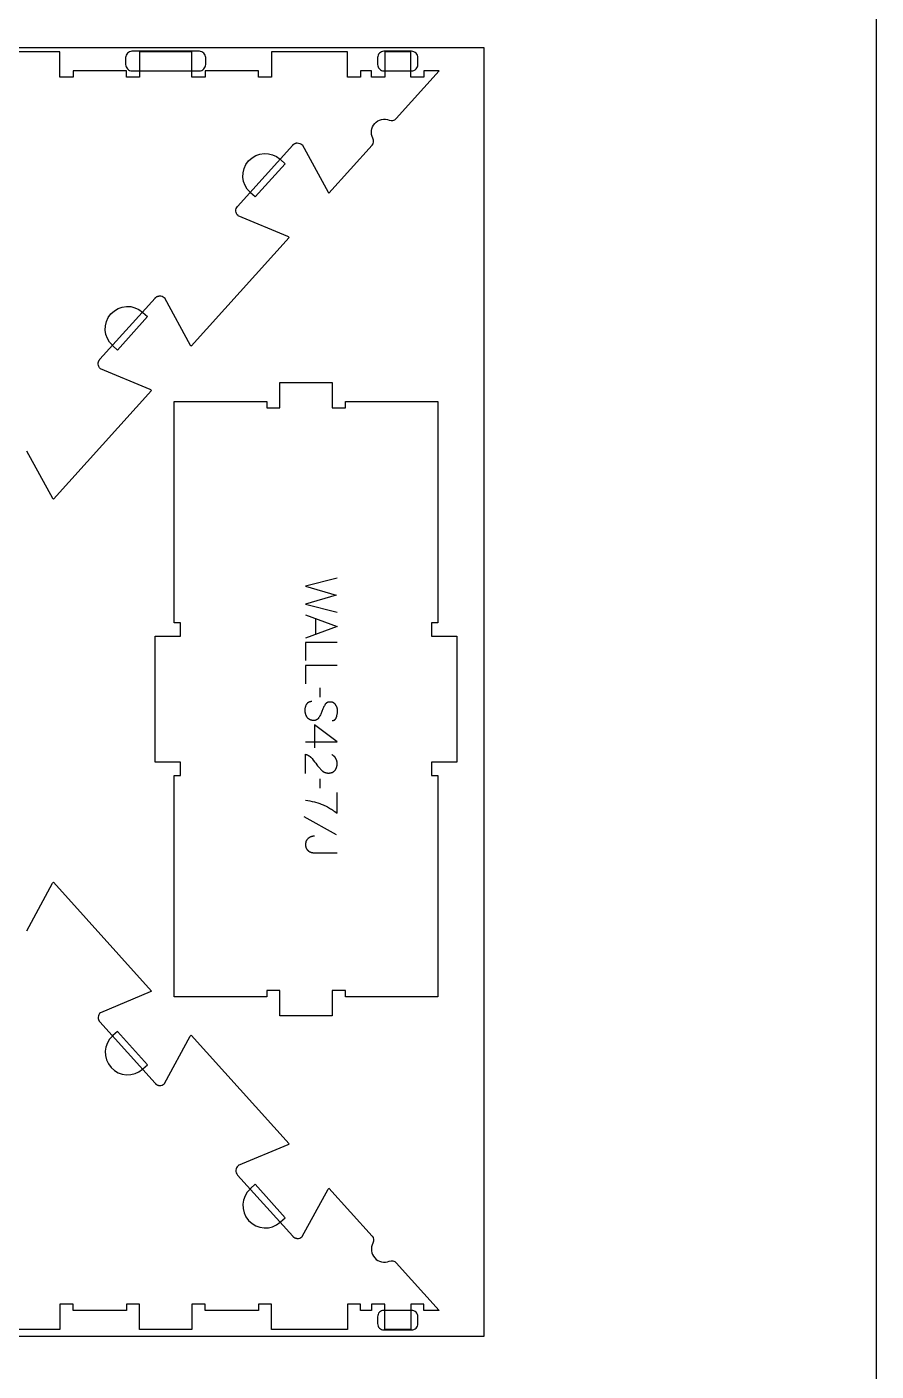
# Model space of a CAD drawing. Extents: x -1151 to 2032, y -19593 to -11999.
# Drawn here: x 1228 to 2032, y -13956 to -12684 of the extents above; entities that cross this region are included whole.
import ezdxf

# ---------------------------------------------------------------- set-up
doc = ezdxf.new("R2010")
doc.units = 0
for name, color, linetype in [('0_SHEET_SPRUCEPLY_2440X122', 1, 'CONTINUOUS'), ('1_ANYTOOL_1MMDEEP_LABELS_S', 2, 'CONTINUOUS'), ('4_ANYTOOL_CUTTHROUGH_OUTSI', 5, 'CONTINUOUS'), ('5_ANYTOOL_HALF_MILL_9MM_IN', 3, 'CONTINUOUS'), ('DONOTCUT', 18, 'CONTINUOUS')]:
    doc.layers.add(name, color=color, linetype=linetype)

msp = doc.modelspace()

# ---------------------------------------------------------------- linework, layer by layer
at = {"layer": '0_SHEET_SPRUCEPLY_2440X122'}
msp.add_lwpolyline([(1660.5, -12703.3), (1660.5, -13923.3), (-779.5, -13923.3), (-779.5, -12703.3)], close=True, dxfattribs=at)
at = {"layer": '1_ANYTOOL_1MMDEEP_LABELS_S'}
for points in [[(1521.7, -13205.6), (1491.7, -13213.3), (1520.8, -13221.8), (1491.7, -13230.2), (1521.7, -13237.7)], [(1491.7, -13240.3), (1521.7, -13251.2), (1491.7, -13262.3)], [(1501.3, -13243.8), (1501.3, -13258.7)], [(1521.7, -13266.5), (1491.7, -13266.5), (1491.7, -13283.6)], [(1521.7, -13288.4), (1491.7, -13288.4), (1491.7, -13305.5)], [(1505.6, -13318.1), (1505.5, -13309.3)], [(1517.1, -13340.3), (1517.3, -13340.3), (1517.4, -13340.3), (1517.5, -13340.3), (1517.6, -13340.3), (1517.7, -13340.3), (1517.7, -13340.3), (1517.8, -13340.3), (1517.9, -13340.3), (1518, -13340.3), (1518.1, -13340.2), (1518.2, -13340.2), (1518.3, -13340.2), (1518.3, -13340.2), (1518.4, -13340.2), (1518.5, -13340.1), (1518.6, -13340.1), (1518.7, -13340.1), (1518.7, -13340), (1518.8, -13340), (1518.9, -13340), (1519, -13339.9), (1519, -13339.9), (1519.1, -13339.9), (1519.2, -13339.8), (1519.2, -13339.8), (1519.3, -13339.8), (1519.4, -13339.7), (1519.4, -13339.7), (1519.5, -13339.6), (1519.6, -13339.6), (1519.6, -13339.5), (1519.7, -13339.5), (1519.7, -13339.4), (1519.8, -13339.4), (1519.9, -13339.3), (1519.9, -13339.2), (1520, -13339.2), (1520, -13339.1), (1520.1, -13339.1), (1520.1, -13339), (1520.2, -13338.9), (1520.2, -13338.9), (1520.3, -13338.8), (1520.3, -13338.7), (1520.4, -13338.6), (1520.4, -13338.6), (1520.5, -13338.5), (1520.5, -13338.4), (1520.6, -13338.3), (1520.6, -13338.3), (1520.7, -13338.2), (1520.7, -13338), (1520.8, -13337.8), (1520.9, -13337.6), (1521, -13337.5), (1521, -13337.3), (1521.1, -13337.1), (1521.3, -13336.2), (1521.5, -13335.4), (1521.7, -13334.7), (1521.8, -13333.9), (1521.9, -13333.5), (1521.9, -13333.1), (1521.9, -13332.8), (1522, -13332.4), (1522, -13332), (1522, -13331.7), (1522, -13331.3), (1522, -13331), (1522, -13330.8), (1522, -13330.6), (1522, -13330.4), (1522, -13330.2), (1522, -13330), (1522, -13329.8), (1521.9, -13329.6), (1521.9, -13329.4), (1521.9, -13329.2), (1521.9, -13329.1), (1521.8, -13328.9), (1521.8, -13328.7), (1521.7, -13328.5), (1521.7, -13328.3), (1521.6, -13328.2), (1521.6, -13328), (1521.5, -13327.8), (1521.5, -13327.6), (1521.4, -13327.5), (1521.3, -13327.3), (1521.3, -13327.1), (1521.2, -13327), (1521.1, -13326.8), (1521, -13326.6), (1520.9, -13326.5), (1520.8, -13326.3), (1520.7, -13326.1), (1520.6, -13326), (1520.5, -13325.8), (1520.4, -13325.6), (1520.3, -13325.5), (1520.2, -13325.3), (1520.1, -13325.2), (1520, -13325), (1519.9, -13324.9), (1519.7, -13324.8), (1519.6, -13324.6), (1519.5, -13324.5), (1519.3, -13324.4), (1519.2, -13324.2), (1519.1, -13324.1), (1518.9, -13324), (1518.8, -13323.9), (1518.6, -13323.8), (1518.5, -13323.7), (1518.3, -13323.6), (1518.2, -13323.6), (1518, -13323.5), (1517.8, -13323.4), (1517.7, -13323.3), (1517.5, -13323.3), (1517.3, -13323.2), (1517.2, -13323.1), (1517, -13323.1), (1516.8, -13323), (1516.6, -13323), (1516.4, -13323), (1516.2, -13322.9), (1516, -13322.9), (1515.8, -13322.9), (1515.6, -13322.9), (1515.4, -13322.9), (1515.2, -13322.9), (1515, -13322.9), (1514.8, -13322.9), (1514.6, -13322.9), (1514.4, -13322.9), (1514.2, -13322.9), (1514, -13322.9), (1513.8, -13322.9), (1513.6, -13323), (1513.4, -13323), (1513.2, -13323.1), (1513, -13323.1), (1512.8, -13323.2), (1512.7, -13323.2), (1512.6, -13323.3), (1512.5, -13323.3), (1512.4, -13323.4), (1512.3, -13323.4), (1512.2, -13323.4), (1512.2, -13323.5), (1512.1, -13323.5), (1512, -13323.6), (1511.9, -13323.6), (1511.9, -13323.6), (1511.8, -13323.7), (1511.7, -13323.7), (1511.6, -13323.8), (1511.5, -13323.8), (1511.5, -13323.9), (1511.4, -13324), (1511.3, -13324), (1511.3, -13324.1), (1511.2, -13324.1), (1511.1, -13324.2), (1511.1, -13324.2), (1511, -13324.3), (1510.9, -13324.4), (1510.9, -13324.4), (1510.7, -13324.6), (1510.6, -13324.7), (1510.5, -13324.9), (1510.4, -13325), (1510.3, -13325.2), (1510.2, -13325.3), (1510.1, -13325.5), (1510, -13325.7), (1509.6, -13326.4), (1509.2, -13327.1), (1508.8, -13327.9), (1508.5, -13328.6), (1508.1, -13329.4), (1507.8, -13330.2), (1507.5, -13331), (1507.1, -13331.9), (1506.8, -13332.7), (1506.5, -13333.5), (1506.2, -13334.3), (1505.8, -13335), (1505.4, -13335.8), (1505, -13336.5), (1504.6, -13337.2), (1504.2, -13337.9), (1504.1, -13338.1), (1504, -13338.2), (1503.9, -13338.4), (1503.8, -13338.4), (1503.7, -13338.5), (1503.7, -13338.6), (1503.6, -13338.7), (1503.6, -13338.7), (1503.5, -13338.8), (1503.4, -13338.9), (1503.4, -13338.9), (1503.3, -13339), (1503.2, -13339.1), (1503.2, -13339.1), (1503.1, -13339.2), (1503, -13339.2), (1502.9, -13339.3), (1502.9, -13339.3), (1502.8, -13339.4), (1502.7, -13339.4), (1502.6, -13339.5), (1502.6, -13339.5), (1502.5, -13339.6), (1502.4, -13339.6), (1502.3, -13339.7), (1502.2, -13339.7), (1502.2, -13339.8), (1502.1, -13339.8), (1502, -13339.8), (1501.9, -13339.9), (1501.8, -13339.9), (1501.7, -13339.9), (1501.6, -13340), (1501.6, -13340), (1501.5, -13340), (1501.4, -13340.1), (1501.3, -13340.1), (1501.1, -13340.1), (1500.9, -13340.2), (1500.7, -13340.2), (1500.5, -13340.3), (1500.3, -13340.3), (1500.1, -13340.3), (1499.9, -13340.3), (1499.7, -13340.3), (1499.4, -13340.3), (1499.2, -13340.3), (1499, -13340.3), (1498.8, -13340.3), (1498.5, -13340.3), (1498.3, -13340.2), (1498.1, -13340.2), (1497.9, -13340.2), (1497.6, -13340.1), (1497.4, -13340.1), (1497.2, -13340), (1497, -13340), (1496.8, -13339.9), (1496.6, -13339.9), (1496.4, -13339.8), (1496.2, -13339.7), (1496, -13339.6), (1495.9, -13339.5), (1495.7, -13339.4), (1495.5, -13339.4), (1495.3, -13339.2), (1495.2, -13339.1), (1495, -13339), (1494.8, -13338.9), (1494.7, -13338.8), (1494.5, -13338.7), (1494.4, -13338.5), (1494.2, -13338.4), (1494.1, -13338.3), (1494, -13338.1), (1493.8, -13338), (1493.7, -13337.8), (1493.6, -13337.6), (1493.4, -13337.5), (1493.3, -13337.3), (1493.2, -13337.1), (1493, -13336.8), (1492.8, -13336.4), (1492.6, -13336), (1492.4, -13335.7), (1492.2, -13335.3), (1492.1, -13334.9), (1492, -13334.7), (1492, -13334.5), (1491.9, -13334.3), (1491.8, -13334.1), (1491.8, -13333.9), (1491.7, -13333.7), (1491.7, -13333.6), (1491.6, -13333.4), (1491.6, -13333.2), (1491.6, -13333), (1491.5, -13332.8), (1491.5, -13332.6), (1491.5, -13332.4), (1491.4, -13332.2), (1491.4, -13331.8), (1491.4, -13331.3), (1491.4, -13330.9), (1491.4, -13330.5), (1491.4, -13330.1), (1491.4, -13329.7), (1491.4, -13329.3), (1491.5, -13328.9), (1491.5, -13328.5), (1491.6, -13328.1), (1491.7, -13327.8), (1491.8, -13327.4), (1491.9, -13327), (1492.1, -13326.6), (1492.2, -13326.3), (1492.4, -13325.9), (1492.5, -13325.6), (1492.7, -13325.2), (1492.9, -13324.9), (1493, -13324.7), (1493.1, -13324.5), (1493.2, -13324.4), (1493.3, -13324.2), (1493.4, -13324.1), (1493.5, -13323.9), (1493.7, -13323.8), (1493.8, -13323.7), (1493.9, -13323.5), (1494, -13323.4), (1494.2, -13323.3), (1494.3, -13323.2), (1494.4, -13323.1), (1494.4, -13323.1), (1494.5, -13323), (1494.6, -13323), (1494.6, -13322.9), (1494.7, -13322.9), (1494.8, -13322.9), (1494.9, -13322.8), (1494.9, -13322.8), (1495, -13322.7), (1495.1, -13322.7), (1495.2, -13322.6), (1495.2, -13322.6), (1495.3, -13322.6), (1495.4, -13322.5), (1495.5, -13322.5), (1495.5, -13322.5), (1495.6, -13322.4), (1495.7, -13322.4), (1495.8, -13322.4), (1495.9, -13322.3), (1496.1, -13322.3), (1496.3, -13322.3), (1496.5, -13322.2), (1496.6, -13322.2), (1496.8, -13322.2), (1497, -13322.1), (1497.2, -13322.1), (1497.4, -13322.1), (1497.6, -13322.1)], [(1491.7, -13360.4), (1521.7, -13360.4), (1500.4, -13344.4)], [(1500.4, -13344.4), (1500.4, -13366.1)], [(1491.7, -13390.6), (1491.8, -13372.3), (1492.2, -13372.4), (1492.5, -13372.5), (1492.7, -13372.6), (1492.9, -13372.7), (1493.1, -13372.7), (1493.3, -13372.8), (1493.5, -13372.9), (1493.8, -13373), (1494, -13373.1), (1494.2, -13373.2), (1494.4, -13373.4), (1494.6, -13373.5), (1494.8, -13373.6), (1495, -13373.7), (1495.2, -13373.8), (1495.4, -13374), (1495.5, -13374.1), (1495.7, -13374.2), (1495.9, -13374.4), (1496.1, -13374.5), (1496.3, -13374.7), (1496.4, -13374.8), (1496.6, -13375), (1496.8, -13375.1), (1497, -13375.3), (1497.1, -13375.4), (1497.3, -13375.6), (1497.5, -13375.8), (1497.6, -13376), (1497.9, -13376.3), (1499.1, -13377.8), (1500.3, -13379.3), (1501.5, -13380.8), (1502.6, -13382.3), (1503.2, -13383.1), (1503.8, -13383.8), (1504.3, -13384.5), (1504.9, -13385.2), (1505.5, -13385.9), (1506.1, -13386.5), (1506.7, -13387.1), (1507.3, -13387.7), (1507.5, -13387.9), (1507.7, -13388), (1507.8, -13388.2), (1508, -13388.3), (1508.1, -13388.4), (1508.3, -13388.5), (1508.5, -13388.7), (1508.7, -13388.8), (1508.8, -13388.9), (1509, -13389), (1509.2, -13389.1), (1509.4, -13389.2), (1509.5, -13389.3), (1509.7, -13389.3), (1509.9, -13389.4), (1510.1, -13389.5), (1510.3, -13389.6), (1510.5, -13389.6), (1510.7, -13389.7), (1510.9, -13389.8), (1511.1, -13389.8), (1511.3, -13389.9), (1511.5, -13389.9), (1511.7, -13389.9), (1511.9, -13390), (1512.1, -13390), (1512.4, -13390), (1512.6, -13390.1), (1512.8, -13390.1), (1513, -13390.1), (1513.2, -13390.1), (1513.5, -13390.1), (1513.7, -13390.1), (1514, -13390.1), (1514.2, -13390.1), (1514.4, -13390.1), (1514.7, -13390), (1514.9, -13390), (1515.1, -13390), (1515.4, -13389.9), (1515.6, -13389.9), (1515.8, -13389.8), (1516, -13389.8), (1516.2, -13389.7), (1516.4, -13389.7), (1516.6, -13389.6), (1516.8, -13389.5), (1517, -13389.5), (1517.2, -13389.4), (1517.4, -13389.3), (1517.6, -13389.2), (1517.7, -13389.1), (1517.9, -13389), (1518.1, -13388.9), (1518.3, -13388.8), (1518.4, -13388.7), (1518.6, -13388.5), (1518.7, -13388.4), (1518.9, -13388.3), (1519, -13388.2), (1519.2, -13388), (1519.3, -13387.9), (1519.5, -13387.7), (1519.6, -13387.6), (1519.7, -13387.4), (1519.8, -13387.2), (1520, -13387.1), (1520.1, -13386.9), (1520.2, -13386.7), (1520.3, -13386.6), (1520.4, -13386.4), (1520.5, -13386.2), (1520.6, -13386), (1520.7, -13385.9), (1520.8, -13385.7), (1520.9, -13385.5), (1521, -13385.3), (1521, -13385.1), (1521.1, -13384.9), (1521.2, -13384.7), (1521.2, -13384.5), (1521.3, -13384.3), (1521.3, -13384.1), (1521.4, -13383.9), (1521.4, -13383.7), (1521.5, -13383.5), (1521.5, -13383.2), (1521.6, -13383), (1521.6, -13382.8), (1521.6, -13382.6), (1521.6, -13382.4), (1521.7, -13382.1), (1521.7, -13381.9), (1521.7, -13381.7), (1521.7, -13381.2), (1521.7, -13380.8), (1521.7, -13380.5), (1521.6, -13380.1), (1521.6, -13379.8), (1521.6, -13379.4), (1521.5, -13379.1), (1521.4, -13378.8), (1521.4, -13378.4), (1521.3, -13378.1), (1521.2, -13378), (1521.2, -13377.8), (1521.1, -13377.7), (1521.1, -13377.5), (1521, -13377.4), (1521, -13377.2), (1520.9, -13377.1), (1520.9, -13376.9), (1520.8, -13376.8), (1520.7, -13376.6), (1520.6, -13376.5), (1520.6, -13376.4), (1520.5, -13376.2), (1520.4, -13376.1), (1520.3, -13376), (1520.3, -13375.8), (1520.2, -13375.7), (1520.1, -13375.6), (1520, -13375.5), (1519.9, -13375.3), (1519.8, -13375.2), (1519.7, -13375.1), (1519.6, -13375), (1519.5, -13374.9), (1519.4, -13374.7), (1519.3, -13374.6), (1519.2, -13374.5), (1519.1, -13374.4), (1518.9, -13374.3), (1518.8, -13374.2), (1518.7, -13374.1), (1518.6, -13374), (1518.3, -13373.8), (1518.1, -13373.6), (1517.8, -13373.4), (1517.5, -13373.2), (1517.2, -13373), (1516.9, -13372.9), (1516.6, -13372.7)], [(1505.6, -13404.3), (1505.5, -13395.5)], [(1491.7, -13415.8), (1493.9, -13416.1), (1496, -13416.5), (1498.2, -13416.9), (1500.4, -13417.4), (1504.3, -13418.6), (1505.4, -13419), (1506.5, -13419.4), (1507.5, -13419.8), (1508.5, -13420.2), (1511.8, -13421.7), (1512.7, -13422.2), (1513.6, -13422.7), (1514.6, -13423.2), (1515.5, -13423.8), (1516.5, -13424.4), (1517.4, -13425), (1518.4, -13425.7), (1519.4, -13426.4), (1521.7, -13428.2), (1521.7, -13408.6)], [(1521.2, -13448.7), (1490.5, -13431.5)], [(1500.2, -13449.8), (1500, -13449.8), (1499.8, -13449.8), (1499.6, -13449.8), (1499.4, -13449.8), (1499.2, -13449.8), (1499, -13449.9), (1498.8, -13449.9), (1498.6, -13449.9), (1498.4, -13450), (1498.2, -13450), (1498, -13450.1), (1497.8, -13450.1), (1497.6, -13450.2), (1497.4, -13450.2), (1497.2, -13450.3), (1497, -13450.3), (1496.8, -13450.4), (1496.7, -13450.5), (1496.5, -13450.6), (1496.3, -13450.7), (1496.1, -13450.7), (1495.9, -13450.8), (1495.8, -13450.9), (1495.6, -13451), (1495.4, -13451.1), (1495.3, -13451.3), (1495.1, -13451.4), (1494.9, -13451.5), (1494.8, -13451.6), (1494.6, -13451.7), (1494.4, -13451.9), (1494.3, -13452), (1494.1, -13452.1), (1494, -13452.3), (1493.8, -13452.4), (1493.7, -13452.6), (1493.5, -13452.7), (1493.4, -13452.9), (1493.3, -13453), (1493.1, -13453.2), (1493, -13453.4), (1492.9, -13453.5), (1492.8, -13453.7), (1492.7, -13453.9), (1492.6, -13454), (1492.5, -13454.2), (1492.4, -13454.4), (1492.3, -13454.6), (1492.3, -13454.7), (1492.2, -13454.9), (1492.1, -13455.1), (1492.1, -13455.3), (1492, -13455.5), (1491.9, -13455.7), (1491.9, -13455.9), (1491.9, -13456.1), (1491.8, -13456.3), (1491.8, -13456.5), (1491.8, -13456.7), (1491.7, -13456.9), (1491.7, -13457.1), (1491.7, -13457.4), (1491.7, -13457.6), (1491.7, -13457.8), (1491.7, -13458), (1491.7, -13458.2), (1491.7, -13458.4), (1491.7, -13458.6), (1491.8, -13458.8), (1491.8, -13459), (1491.8, -13459.2), (1491.8, -13459.4), (1491.9, -13459.6), (1491.9, -13459.8), (1492, -13460), (1492, -13460.2), (1492.1, -13460.4), (1492.1, -13460.6), (1492.2, -13460.7), (1492.3, -13460.9), (1492.4, -13461.1), (1492.4, -13461.3), (1492.5, -13461.4), (1492.6, -13461.6), (1492.7, -13461.8), (1492.8, -13461.9), (1492.9, -13462.1), (1493, -13462.2), (1493.1, -13462.4), (1493.2, -13462.5), (1493.4, -13462.7), (1493.5, -13462.8), (1493.6, -13463), (1493.8, -13463.1), (1493.9, -13463.2), (1494.1, -13463.4), (1494.2, -13463.5), (1494.3, -13463.6), (1494.5, -13463.8), (1494.7, -13463.9), (1494.8, -13464), (1495, -13464.1), (1495.1, -13464.2), (1495.3, -13464.3), (1495.5, -13464.4), (1495.6, -13464.5), (1495.8, -13464.6), (1496, -13464.7), (1496.1, -13464.8), (1496.3, -13464.8), (1496.5, -13464.9), (1496.7, -13465), (1496.8, -13465.1), (1497, -13465.1), (1497.2, -13465.2), (1497.4, -13465.2), (1497.6, -13465.3), (1497.8, -13465.3), (1498, -13465.4), (1498.2, -13465.4), (1498.4, -13465.4), (1498.6, -13465.4), (1498.8, -13465.5), (1499, -13465.5), (1499.2, -13465.5), (1499.4, -13465.5), (1499.6, -13465.5), (1499.8, -13465.5), (1521.7, -13465.5)]]:
    msp.add_lwpolyline(points, dxfattribs=at)
at = {"layer": '4_ANYTOOL_CUTTHROUGH_OUTSI', "color": 5}
for points in [[(1227.6, -13084.9), (1252.2, -13129.8), (1252.2, -13129.8, 0.061485), (1253.1, -13130.9), (1345.9, -13027.8, 0.061485), (1344.7, -13027), (1297.5, -13007.3), (1297.5, -13007.3), (1297.5, -13007.3), (1297.5, -13007.3, -0.198912), (1295.4, -13002.9), (1295.4, -13002.8), (1295.4, -13002.6), (1295.4, -13002.5), (1295.4, -13002.3), (1295.4, -13002.2), (1295.4, -13002), (1295.4, -13001.9), (1295.5, -13001.7), (1295.5, -13001.6), (1295.5, -13001.4), (1295.5, -13001.3), (1295.6, -13001.1), (1295.6, -13001), (1295.7, -13000.8), (1295.7, -13000.7), (1295.8, -13000.5), (1295.8, -13000.4), (1295.9, -13000.2), (1295.9, -13000.1), (1296, -12999.9), (1296.1, -12999.8), (1296.1, -12999.7), (1296.2, -12999.5), (1296.3, -12999.4), (1296.4, -12999.3), (1296.4, -12999.1), (1296.5, -12999), (1296.6, -12998.9), (1296.7, -12998.8), (1296.8, -12998.7), (1296.9, -12998.5), (1297, -12998.4), (1349.2, -12940.5), (1349.3, -12940.4), (1349.4, -12940.2), (1349.5, -12940.1), (1349.6, -12940), (1349.7, -12939.9), (1349.9, -12939.8), (1350, -12939.7), (1350.1, -12939.6), (1350.2, -12939.6), (1350.3, -12939.5), (1350.5, -12939.4), (1350.6, -12939.3), (1350.7, -12939.2), (1350.9, -12939.1), (1351, -12939.1), (1351.2, -12939), (1351.3, -12938.9), (1351.4, -12938.9), (1351.6, -12938.8), (1351.7, -12938.8), (1351.9, -12938.7), (1352, -12938.7), (1352.2, -12938.6), (1352.3, -12938.6), (1352.5, -12938.5), (1352.6, -12938.5), (1352.8, -12938.5), (1352.9, -12938.5), (1353.1, -12938.4), (1353.2, -12938.4), (1353.4, -12938.4), (1353.5, -12938.4, -0.198912), (1358, -12940), (1358.1, -12940), (1358.1, -12940.1), (1382.6, -12984.9), (1382.6, -12984.9, 0.061485), (1383.5, -12986), (1476.3, -12883, 0.061485), (1475.1, -12882.2), (1428, -12862.5), (1427.9, -12862.4), (1427.9, -12862.4), (1427.9, -12862.4, -0.414214), (1427.4, -12853.6), (1479.6, -12795.6), (1479.7, -12795.5), (1479.8, -12795.4), (1479.9, -12795.3), (1480, -12795.2), (1480.2, -12795.1), (1480.3, -12795), (1480.4, -12794.9), (1480.5, -12794.8), (1480.6, -12794.7), (1480.8, -12794.6), (1480.9, -12794.5), (1481, -12794.5), (1481.2, -12794.4), (1481.3, -12794.3), (1481.4, -12794.2), (1481.6, -12794.2), (1481.7, -12794.1), (1481.8, -12794), (1482, -12794), (1482.1, -12793.9), (1482.3, -12793.9), (1482.4, -12793.8), (1482.6, -12793.8), (1482.7, -12793.7), (1482.9, -12793.7), (1483, -12793.7), (1483.2, -12793.6), (1483.3, -12793.6), (1483.5, -12793.6), (1483.6, -12793.6), (1483.8, -12793.6), (1483.9, -12793.6, -0.198912), (1488.4, -12795.2), (1488.5, -12795.2), (1488.5, -12795.2), (1513.1, -12840.1), (1513.1, -12840.1, 0.061485), (1513.9, -12841.2), (1554.8, -12795.8, 0.317837), (1555.6, -12789.2, -0.707107), (1571.1, -12772, 0.317837), (1577.6, -12770.5), (1618.3, -12725.3), (1603.9, -12725.3), (1603.9, -12731.3), (1591.4, -12731.3), (1591.4, -12707.3), (1566.9, -12707.3), (1566.9, -12731.3), (1554.4, -12731.3), (1554.4, -12725.3), (1543.9, -12725.3), (1543.9, -12731.3), (1531.4, -12731.3), (1531.4, -12707.3), (1459.6, -12707.3), (1459.6, -12731.3), (1447.1, -12731.3), (1447.1, -12725.3), (1396.6, -12725.3), (1396.6, -12731.3), (1384.1, -12731.3), (1384.1, -12707.3), (1334.6, -12707.3), (1334.6, -12731.3), (1322.1, -12731.3), (1322.1, -12725.3), (1271.6, -12725.3), (1271.6, -12731.3), (1259.1, -12731.3), (1259.1, -12707.3), (1191.9, -12707.3)], [(1227.7, -13539.3), (1252.2, -13494.4), (1252.2, -13494.4, -0.061485), (1253.1, -13493.3), (1345.9, -13596.4, -0.061485), (1344.7, -13597.1), (1297.5, -13616.9), (1297.5, -13616.9), (1297.5, -13616.9), (1297.5, -13616.9, 0.198912), (1295.4, -13621.2), (1295.4, -13621.4), (1295.4, -13621.5), (1295.4, -13621.7), (1295.4, -13621.8), (1295.4, -13622), (1295.4, -13622.1), (1295.4, -13622.3), (1295.5, -13622.4), (1295.5, -13622.6), (1295.5, -13622.7), (1295.5, -13622.9), (1295.6, -13623.1), (1295.6, -13623.2), (1295.7, -13623.3), (1295.7, -13623.5), (1295.8, -13623.6), (1295.8, -13623.8), (1295.9, -13623.9), (1295.9, -13624.1), (1296, -13624.2), (1296.1, -13624.4), (1296.1, -13624.5), (1296.2, -13624.6), (1296.3, -13624.8), (1296.4, -13624.9), (1296.4, -13625), (1296.5, -13625.2), (1296.6, -13625.3), (1296.7, -13625.4), (1296.8, -13625.5), (1296.9, -13625.6), (1297, -13625.7), (1349.2, -13683.7), (1349.3, -13683.8), (1349.4, -13683.9), (1349.5, -13684), (1349.6, -13684.1), (1349.7, -13684.2), (1349.9, -13684.3), (1350, -13684.4), (1350.1, -13684.5), (1350.2, -13684.6), (1350.3, -13684.7), (1350.5, -13684.8), (1350.6, -13684.9), (1350.7, -13684.9), (1350.9, -13685), (1351, -13685.1), (1351.2, -13685.2), (1351.3, -13685.2), (1351.4, -13685.3), (1351.6, -13685.3), (1351.7, -13685.4), (1351.9, -13685.5), (1352, -13685.5), (1352.2, -13685.5), (1352.3, -13685.6), (1352.5, -13685.6), (1352.6, -13685.7), (1352.8, -13685.7), (1352.9, -13685.7), (1353.1, -13685.7), (1353.2, -13685.7), (1353.4, -13685.8), (1353.5, -13685.8, 0.198912), (1358, -13684.2), (1358.1, -13684.1), (1382.6, -13639.2), (1382.6, -13639.2, -0.061485), (1383.5, -13638.1), (1476.3, -13741.2, -0.061485), (1475.1, -13742), (1428, -13761.7), (1427.9, -13761.7), (1427.9, -13761.8), (1427.9, -13761.8, 0.414214), (1427.4, -13770.6), (1479.6, -13828.5), (1479.7, -13828.7), (1479.8, -13828.8), (1479.9, -13828.9), (1480, -13829), (1480.2, -13829.1), (1480.3, -13829.2), (1480.4, -13829.3), (1480.5, -13829.4), (1480.6, -13829.5), (1480.8, -13829.5), (1480.9, -13829.6), (1481, -13829.7), (1481.2, -13829.8), (1481.3, -13829.9), (1481.4, -13829.9), (1481.6, -13830), (1481.7, -13830.1), (1481.8, -13830.1), (1482, -13830.2), (1482.1, -13830.2), (1482.3, -13830.3), (1482.4, -13830.3), (1482.6, -13830.4), (1482.7, -13830.4), (1482.9, -13830.5), (1483, -13830.5), (1483.2, -13830.5), (1483.3, -13830.5), (1483.5, -13830.6), (1483.6, -13830.6), (1483.8, -13830.6), (1483.9, -13830.6, 0.198912), (1488.4, -13829), (1488.5, -13829), (1488.5, -13828.9), (1513.1, -13784.1), (1513.1, -13784.1, -0.061485), (1513.9, -13783), (1554.8, -13828.4, -0.317837), (1555.6, -13835, 0.707107), (1571.1, -13852.2, -0.317837), (1577.6, -13853.6), (1618.3, -13898.8), (1603.9, -13898.8), (1603.9, -13892.8), (1591.4, -13892.8), (1591.4, -13916.8), (1566.9, -13916.8), (1566.9, -13892.8), (1554.4, -13892.8), (1554.4, -13898.8), (1543.9, -13898.8), (1543.9, -13892.8), (1531.4, -13892.8), (1531.4, -13916.8), (1459.6, -13916.8), (1459.6, -13892.8), (1447.1, -13892.8), (1447.1, -13898.8), (1396.6, -13898.8), (1396.6, -13892.8), (1384.1, -13892.8), (1384.1, -13916.8), (1334.6, -13916.8), (1334.6, -13892.8), (1322.1, -13892.8), (1322.1, -13898.8), (1271.6, -13898.8), (1271.6, -13892.8), (1259.1, -13892.8), (1259.1, -13916.8), (1191.9, -13916.8)]]:
    msp.add_lwpolyline(points, format="xyb", dxfattribs=at)
msp.add_lwpolyline([(1367.5, -13247.9), (1367.5, -13038.4), (1455, -13038.4), (1455, -13044.4), (1467.5, -13044.4), (1467.5, -13020.4), (1517, -13020.4), (1517, -13044.4), (1529.5, -13044.4), (1529.5, -13038.4), (1617, -13038.4), (1617, -13247.9), (1611, -13247.9), (1611, -13260.4), (1635, -13260.4), (1635, -13379.9), (1611, -13379.9), (1611, -13392.4), (1617, -13392.4), (1617, -13601.9), (1529.5, -13601.9), (1529.5, -13595.9), (1517, -13595.9), (1517, -13619.9), (1467.5, -13619.9), (1467.5, -13595.9), (1455, -13595.9), (1455, -13601.9), (1367.5, -13601.9), (1367.5, -13392.4), (1373.5, -13392.4), (1373.5, -13379.9), (1349.5, -13379.9), (1349.5, -13260.4), (1373.5, -13260.4), (1373.5, -13247.9)], close=True, dxfattribs=at)
at = {"layer": '5_ANYTOOL_HALF_MILL_9MM_IN', "color": 3}
for points in [[(1327.4, -12706.8, 0.414214), (1321.4, -12712.8), (1321.4, -12719.3, 0.414214), (1327.4, -12725.3), (1391.2, -12725.3, 0.414214), (1397.2, -12719.3), (1397.2, -12712.8, 0.414214), (1391.2, -12706.8)], [(1566, -12706.8, 0.414214), (1560, -12712.8), (1560, -12719.3, 0.414214), (1566, -12725.3), (1592.2, -12725.3, 0.414214), (1598.2, -12719.3), (1598.2, -12712.8, 0.414214), (1592.2, -12706.8)], [(1439.5, -12840.6, -1), (1467.9, -12809), (1468.1, -12809.1), (1472.6, -12813.2), (1444.1, -12844.7), (1439.7, -12840.7), (1439.5, -12840.6)], [(1309.1, -12985.4, -1), (1337.5, -12953.8), (1337.7, -12954), (1342.2, -12958), (1313.7, -12989.6), (1309.3, -12985.6), (1309.1, -12985.4)], [(1309.1, -13638.8, 1), (1337.5, -13670.3), (1337.7, -13670.2), (1342.2, -13666.2), (1313.7, -13634.6), (1309.3, -13638.6), (1309.1, -13638.8)], [(1439.5, -13783.6, 1), (1467.9, -13815.2), (1468.1, -13815), (1472.6, -13811), (1444.1, -13779.4), (1439.7, -13783.4), (1439.5, -13783.6)], [(1566, -13898.8, 0.414214), (1560, -13904.8), (1560, -13911.3, 0.414214), (1566, -13917.3), (1592.2, -13917.3, 0.414214), (1598.2, -13911.3), (1598.2, -13904.8, 0.414214), (1592.2, -13898.8)]]:
    msp.add_lwpolyline(points, format="xyb", close=True, dxfattribs=at)
at = {"layer": 'DONOTCUT'}
msp.add_lwpolyline([(2032.2, -19592.7), (-1151.2, -19592.7), (-1151.2, -11999.3), (2032.2, -11999.3)], close=True, dxfattribs=at)

doc.saveas('drawing.dxf')
